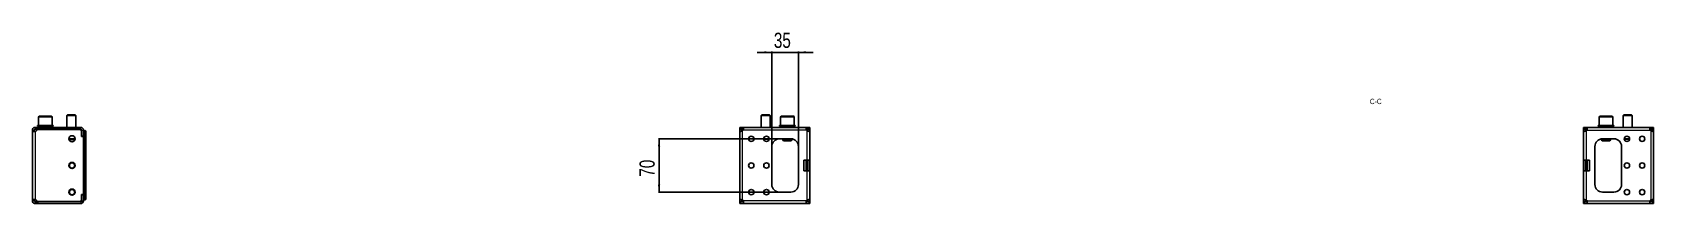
# Model space of a CAD drawing. Header units: millimetres. Extents: x -438 to 4108, y -570 to 656.
# Drawn here: x 1979 to 4108, y 195 to 420 of the extents above; entities that cross this region are included whole.
import ezdxf

# ---------------------------------------------------------------- set-up
doc = ezdxf.new("R2010")
doc.units = ezdxf.units.MM
doc.layers.add('FORMAT', color=7, linetype='Continuous')
doc.styles.add('SLDTEXTSTYLE0', font='TXT', dxfattribs={"width": 0.75})
doc.dimstyles.new('SLDDIMSTYLE0', dxfattribs={"dimtxt": 20, "dimasz": 10, "dimexe": 0, "dimexo": 0.0625, "dimgap": 5, "dimtad": 2, "dimdec": 1, "dimrnd": 1e-09, "dimzin": 12, "dimdsep": 46, "dimtxsty": 'SLDTEXTSTYLE0', "dimsah": 1, "dimcen": 0.09, "dimadec": 0, "dimazin": 3, "dimtfac": 1, "dimtofl": 0, "dimtmove": 0, "dimatfit": 3, "dimfxl": 0, "dimfrac": 2, "dimtolj": 1, "dimtzin": 12, "dimarcsym": 0})
doc.dimstyles.new('SLDDIMSTYLE1', dxfattribs={"dimtxt": 20, "dimasz": 10, "dimexe": 0, "dimexo": 0.0625, "dimgap": 5, "dimtad": 2, "dimdec": 1, "dimrnd": 1e-09, "dimzin": 12, "dimdsep": 46, "dimtxsty": 'SLDTEXTSTYLE0', "dimsah": 1, "dimcen": 0.09, "dimadec": 0, "dimazin": 3, "dimtfac": 1, "dimtmove": 0, "dimatfit": 0, "dimfxl": 0, "dimfrac": 2, "dimtolj": 1, "dimtzin": 12, "dimarcsym": 0})

# ---------------------------------------------------------------- blocks, each defined once
blk = doc.blocks.new('_D_9')
at = {"layer": 'FORMAT'}
for p, q in [((2950, 393.4), (2930.7, 393.4)), ((2950, 270), (2950, 394.4)), ((2985, 393.4), (2950, 393.4)), ((2985, 270), (2985, 394.4)), ((2985, 393.4), (3004.2, 393.4))]:
    blk.add_line(p, q, dxfattribs=at)
for points in [[(2950, 393.4), (2940, 395), (2940, 391.9)], [(2985, 393.4), (2995, 391.9), (2995, 395)]]:
    blk.add_solid(points, dxfattribs=at)
at = {"layer": 'FORMAT', "insert": (2952.7, 419.2), "char_height": 20, "attachment_point": 1, "style": 'SLDTEXTSTYLE0'}
blk.add_mtext('35', dxfattribs=at)
blk = doc.blocks.new('_D_10')
at = {"layer": 'FORMAT'}
for p, q in [((2960, 279.9), (2801, 279.9)), ((2802, 209.9), (2802, 279.9)), ((2960, 209.9), (2801, 209.9))]:
    blk.add_line(p, q, dxfattribs=at)
for points in [[(2802, 279.9), (2800.4, 269.9), (2803.5, 269.9)], [(2802, 209.9), (2803.5, 219.9), (2800.4, 219.9)]]:
    blk.add_solid(points, dxfattribs=at)
at = {"layer": 'FORMAT', "insert": (2776.2, 230.2), "char_height": 20, "attachment_point": 1, "rotation": 90, "style": 'SLDTEXTSTYLE0'}
blk.add_mtext('70', dxfattribs=at)

msp = doc.modelspace()

# ---------------------------------------------------------------- linework, layer by layer
at = {"color": 7, "linetype": 'Continuous', "lineweight": 25}
for p, q in [((1987.03, 308.45), (1987.03, 297.45)), ((1988.03, 309.45), (2004.03, 309.45)), ((2005.03, 297.45), (2005.03, 308.45)), ((2025.1, 311.45), (2024.03, 310.37)), ((2024.03, 310.37), (2024.03, 294.95)), ((2036.03, 310.37), (2024.03, 310.37)), ((2034.95, 311.45), (2025.1, 311.45)), ((2036.03, 310.37), (2034.95, 311.45)), ((2036.03, 294.95), (2036.03, 310.37)), ((2937.05, 311.45), (2935.98, 310.37)), ((2935.98, 310.37), (2935.98, 294.95)), ((2947.98, 310.37), (2935.98, 310.37)), ((2946.9, 311.45), (2937.05, 311.45)), ((2947.98, 310.37), (2946.9, 311.45)), ((2947.98, 294.95), (2947.98, 310.37)), ((2961.48, 308.45), (2961.48, 297.45)), ((2962.48, 309.45), (2970.87, 309.45)), ((2970.87, 309.45), (2978.48, 309.45)), ((2979.48, 297.45), (2979.48, 308.45)), ((4036.48, 308.45), (4036.48, 297.45)), ((4037.48, 309.45), (4045.82, 309.45)), ((4045.82, 309.45), (4053.48, 309.45)), ((4054.48, 297.45), (4054.48, 308.45)), ((4069.05, 311.45), (4067.98, 310.37)), ((4067.98, 310.37), (4067.98, 294.95)), ((4079.98, 310.37), (4067.98, 310.37)), ((4078.9, 311.45), (4069.05, 311.45)), ((4079.98, 310.37), (4078.9, 311.45)), ((4079.98, 294.95), (4079.98, 310.37)), ((1979.03, 291.45), (1979.03, 290.23)), ((1981.53, 291.45), (1979.03, 291.45)), ((1981.53, 290.23), (1979.03, 290.23)), ((1979.03, 290.23), (1979.03, 199.67)), ((1981.53, 291.45), (1981.53, 290.23)), ((1982.53, 292.45), (1982.53, 294.95)), ((1984.94, 294.95), (1982.53, 294.95)), ((1984.94, 292.45), (1982.53, 292.45)), ((1984.93, 294.95), (1984.93, 292.45)), ((1984.93, 294.95), (1985.93, 294.95)), ((1985.93, 292.45), (1984.93, 292.45)), ((1985.78, 297.45), (1985.78, 296.45)), ((1985.78, 297.45), (1985.78, 297.2)), ((1986.58, 297.45), (1985.78, 297.45)), ((1985.78, 297.45), (1985.78, 297.45)), ((1985.78, 296.45), (1985.78, 296.7)), ((1986.58, 296.45), (1985.78, 296.45)), ((1985.78, 296.45), (1985.78, 296.45)), ((2042.53, 294.95), (1985.93, 294.95)), ((1985.93, 292.45), (2042.53, 292.45)), ((1985.95, 292.35), (2040.93, 292.35)), ((1986.58, 297.45), (1986.68, 297.45)), ((1986.58, 296.45), (1986.68, 296.45)), ((1986.68, 297.45), (1986.68, 297.2)), ((1988.82, 297.45), (1986.68, 297.45)), ((1986.68, 296.45), (1986.68, 296.7)), ((1988.82, 296.45), (1986.68, 296.45)), ((1988.82, 297.45), (1989, 297.45)), ((1988.82, 296.45), (1989, 296.45)), ((1989, 297.45), (1989, 297.2)), ((1992.16, 297.45), (1989, 297.45)), ((1989, 296.45), (1989, 296.7)), ((1992.16, 296.45), (1989, 296.45)), ((1990.03, 296.45), (1990.03, 294.95)), ((1992.16, 297.45), (1992.39, 297.45)), ((1992.16, 296.45), (1992.39, 296.45)), ((1992.39, 297.45), (1992.39, 297.2)), ((1996.08, 297.45), (1992.39, 297.45)), ((1992.39, 296.45), (1992.39, 296.7)), ((1996.08, 296.45), (1992.39, 296.45)), ((1996.08, 297.45), (1996.17, 297.45)), ((1996.08, 296.45), (1996.26, 296.45)), ((1996.26, 296.45), (1996.33, 296.45)), ((1996.29, 297.45), (1996.33, 297.45)), ((1996.33, 297.45), (1996.33, 297.2)), ((2000, 297.45), (1996.33, 297.45)), ((1996.33, 296.45), (1996.33, 296.7)), ((2000, 296.45), (1996.33, 296.45)), ((2000, 297.45), (2000.23, 297.45)), ((2000, 296.45), (2000.23, 296.45)), ((2000.23, 297.45), (2000.23, 297.2)), ((2003.31, 297.45), (2000.23, 297.45)), ((2000.23, 296.45), (2000.23, 296.7)), ((2003.31, 296.45), (2000.23, 296.45)), ((2002.03, 294.95), (2002.03, 296.45)), ((2003.31, 297.45), (2003.49, 297.45)), ((2003.31, 296.45), (2003.49, 296.45)), ((2003.49, 297.45), (2003.49, 297.2)), ((2005.52, 297.45), (2003.49, 297.45)), ((2003.49, 296.45), (2003.49, 296.7)), ((2005.52, 296.45), (2003.49, 296.45)), ((2005.52, 297.45), (2005.61, 297.45)), ((2005.52, 296.45), (2005.61, 296.45)), ((2005.61, 297.45), (2005.61, 297.2)), ((2006.28, 297.45), (2005.61, 297.45)), ((2005.61, 296.45), (2005.61, 296.7)), ((2006.28, 296.45), (2005.61, 296.45)), ((2006.28, 296.45), (2006.28, 297.45)), ((2019.78, 292.45), (2019.78, 292.35)), ((2020.07, 292.45), (2020.07, 292.35)), ((2021.76, 292.45), (2021.76, 292.35)), ((2024.71, 292.45), (2024.71, 292.35)), ((2035, 279.45), (2027.06, 279.45)), ((2028.46, 292.45), (2028.46, 292.35)), ((2032.46, 292.45), (2032.46, 292.35)), ((2036.08, 292.45), (2036.08, 292.35)), ((2038.79, 292.45), (2038.79, 292.35)), ((2040.16, 292.45), (2040.16, 292.35)), ((2040.28, 292.35), (2040.28, 292.45)), ((2043.43, 282.85), (2043.43, 289.85)), ((2043.43, 284.43), (2043.53, 284.21)), ((2046.03, 282.85), (2043.43, 282.85)), ((2043.53, 291.45), (2043.53, 283.5)), ((2046.03, 283.5), (2043.53, 283.5)), ((2046.03, 291.45), (2046.03, 283.5)), ((2046.03, 291.2), (2046.23, 291.2)), ((2046.03, 201.47), (2046.03, 288.92)), ((2046.03, 282.85), (2046.03, 207.05)), ((2046.23, 291.2), (2047.92, 290.74)), ((2046.23, 202.1), (2046.23, 288.3)), ((2049.03, 287.85), (2049.03, 289.3)), ((2049.03, 287.85), (2049.03, 213.4)), ((2907.98, 292.45), (2907.98, 294.95)), ((2907.98, 294.95), (2909.09, 294.95)), ((2909.09, 292.45), (2907.98, 292.45)), ((2907.98, 292.45), (2907.98, 292.35)), ((2907.98, 292.35), (2910.48, 292.35)), ((2907.98, 291.74), (2907.98, 292.35)), ((2907.98, 291.74), (2907.98, 289.67)), ((2907.98, 200.22), (2907.98, 289.67)), ((2907.98, 289.67), (2909.07, 289.67)), ((2912.81, 294.95), (2909.09, 294.95)), ((2912.81, 292.45), (2909.09, 292.45)), ((2910.48, 292.35), (2910.48, 291.74)), ((2910.48, 291.74), (2910.48, 289.92)), ((2995.15, 294.95), (2912.81, 294.95)), ((2912.81, 294.95), (2912.81, 292.73)), ((2946.44, 279.45), (2939.52, 279.45)), ((2974.98, 279.95), (2959.98, 279.95)), ((2960.23, 297.45), (2960.23, 296.45)), ((2960.23, 297.45), (2960.24, 297.45)), ((2960.23, 296.45), (2960.24, 296.45)), ((2960.24, 297.45), (2960.24, 297.2)), ((2961.06, 297.45), (2960.24, 297.45)), ((2960.24, 296.45), (2960.24, 296.7)), ((2961.06, 296.45), (2960.24, 296.45)), ((2961.06, 297.45), (2961.17, 297.45)), ((2961.06, 296.45), (2961.17, 296.45)), ((2961.17, 297.45), (2961.17, 297.2)), ((2963.33, 297.45), (2961.17, 297.45)), ((2961.17, 296.45), (2961.17, 296.7)), ((2963.33, 296.45), (2961.17, 296.45)), ((2961.65, 279.85), (2961.63, 279.85)), ((2961.65, 279.85), (2961.65, 279.85)), ((2961.75, 279.85), (2961.65, 279.85)), ((2961.75, 279.95), (2961.75, 279.85)), ((2965.01, 279.85), (2961.75, 279.85)), ((2963.33, 297.45), (2963.51, 297.45)), ((2963.33, 296.45), (2963.51, 296.45)), ((2963.51, 297.45), (2963.51, 297.2)), ((2966.69, 297.45), (2963.51, 297.45)), ((2963.51, 296.45), (2963.51, 296.7)), ((2966.69, 296.45), (2963.51, 296.45)), ((2964.48, 296.45), (2964.48, 294.95)), ((2964.48, 279.85), (2964.48, 278.52)), ((2964.48, 278.52), (2965.55, 277.45)), ((2964.48, 278.52), (2970.77, 278.52)), ((2965.01, 279.85), (2966.9, 279.85)), ((2965.55, 277.45), (2970.72, 277.45)), ((2966.69, 297.45), (2966.92, 297.45)), ((2966.69, 296.45), (2966.92, 296.45)), ((2967.46, 279.85), (2966.9, 279.85)), ((2966.92, 297.45), (2966.92, 297.2)), ((2970.62, 297.45), (2966.92, 297.45)), ((2966.92, 296.45), (2966.92, 296.7)), ((2970.62, 296.45), (2966.92, 296.45)), ((2973.5, 279.85), (2967.46, 279.85)), ((2970.62, 297.45), (2970.92, 297.45)), ((2970.62, 297.45), (2970.7, 297.45)), ((2970.62, 296.45), (2970.77, 296.45)), ((2970.72, 277.45), (2975.4, 277.45)), ((2970.77, 296.45), (2970.87, 296.45)), ((2970.77, 278.52), (2976.48, 278.52)), ((2970.82, 297.45), (2970.87, 297.45)), ((2970.87, 297.45), (2970.87, 297.2)), ((2974.53, 297.45), (2970.87, 297.45)), ((2970.87, 296.45), (2970.87, 296.7)), ((2974.53, 296.45), (2970.87, 296.45)), ((2974.05, 279.85), (2973.5, 279.85)), ((2974.05, 279.85), (2975.95, 279.85)), ((2974.53, 297.45), (2974.76, 297.45)), ((2974.53, 296.45), (2974.76, 296.45)), ((2974.76, 297.45), (2974.76, 297.2)), ((2977.83, 297.45), (2974.76, 297.45)), ((2974.76, 296.45), (2974.76, 296.7)), ((2977.83, 296.45), (2974.76, 296.45)), ((2975.4, 277.45), (2976.48, 278.52)), ((2976.39, 279.85), (2975.95, 279.85)), ((2976.48, 294.95), (2976.48, 296.45)), ((2976.48, 278.52), (2976.48, 279.83)), ((2977.83, 297.45), (2978, 297.45)), ((2977.83, 296.45), (2978, 296.45)), ((2978, 297.45), (2978, 297.2)), ((2980, 297.45), (2978, 297.45)), ((2978, 296.45), (2978, 296.7)), ((2980, 296.45), (2978, 296.45)), ((2980, 297.45), (2980.09, 297.45)), ((2980, 296.45), (2980.09, 296.45)), ((2980.09, 297.45), (2980.09, 297.2)), ((2980.73, 297.45), (2980.09, 297.45)), ((2980.09, 296.45), (2980.09, 296.7)), ((2980.73, 296.45), (2980.09, 296.45)), ((2980.73, 296.45), (2980.73, 297.45)), ((2995.15, 294.95), (2995.15, 292.45)), ((2998.87, 294.95), (2995.15, 294.95)), ((2998.87, 292.45), (2995.15, 292.45)), ((2997.48, 292.35), (2999.98, 292.35)), ((2997.48, 291.74), (2997.48, 292.35)), ((2997.48, 289.9), (2997.48, 291.74)), ((2998.87, 294.95), (2999.98, 294.95)), ((2999.98, 292.45), (2998.87, 292.45)), ((2999.98, 294.95), (2999.98, 292.45)), ((2999.98, 292.35), (2999.98, 292.45)), ((2999.98, 292.35), (2999.98, 291.74)), ((2999.98, 289.67), (2999.98, 291.74)), ((2999.98, 251.95), (2999.98, 289.67)), ((4015.98, 292.45), (4015.98, 294.95)), ((4015.98, 294.95), (4017.09, 294.95)), ((4017.09, 292.45), (4015.98, 292.45)), ((4015.98, 292.45), (4015.98, 292.35)), ((4015.98, 292.35), (4018.48, 292.35)), ((4015.98, 291.74), (4015.98, 292.35)), ((4015.98, 291.74), (4015.98, 289.67)), ((4015.98, 289.67), (4017.07, 289.67)), ((4015.98, 289.67), (4015.98, 251.95)), ((4020.81, 294.95), (4017.09, 294.95)), ((4020.81, 292.45), (4017.09, 292.45)), ((4018.48, 292.35), (4018.48, 291.74)), ((4018.48, 291.74), (4018.48, 289.92)), ((4020.81, 294.95), (4020.81, 292.73)), ((4103.15, 294.95), (4020.81, 294.95)), ((4035.23, 297.45), (4035.23, 296.45)), ((4035.23, 297.45), (4035.24, 297.45)), ((4035.23, 296.45), (4035.24, 296.45)), ((4035.24, 297.45), (4035.24, 297.2)), ((4036.07, 297.45), (4035.24, 297.45)), ((4035.24, 296.45), (4035.24, 296.7)), ((4036.07, 296.45), (4035.24, 296.45)), ((4036.07, 297.45), (4036.17, 297.45)), ((4036.07, 296.45), (4036.17, 296.45)), ((4036.17, 297.45), (4036.17, 297.2)), ((4038.34, 297.45), (4036.17, 297.45)), ((4036.17, 296.45), (4036.17, 296.7)), ((4038.34, 296.45), (4036.17, 296.45)), ((4038.34, 297.45), (4038.52, 297.45)), ((4038.34, 296.45), (4038.52, 296.45)), ((4038.52, 297.45), (4038.52, 297.2)), ((4041.69, 297.45), (4038.52, 297.45)), ((4038.52, 296.45), (4038.52, 296.7)), ((4041.69, 296.45), (4038.52, 296.45)), ((4039.48, 296.45), (4039.48, 294.95)), ((4039.48, 279.83), (4039.48, 278.52)), ((4039.48, 278.52), (4040.55, 277.45)), ((4039.48, 278.52), (4045.73, 278.52)), ((4040.01, 279.85), (4039.57, 279.85)), ((4040.01, 279.85), (4041.9, 279.85)), ((4040.55, 277.45), (4045.69, 277.45)), ((4055.98, 279.95), (4040.98, 279.95)), ((4041.69, 297.45), (4041.92, 297.45)), ((4041.69, 296.45), (4041.92, 296.45)), ((4042.46, 279.85), (4041.9, 279.85)), ((4041.92, 297.45), (4041.92, 297.2)), ((4045.63, 297.45), (4041.92, 297.45)), ((4041.92, 296.45), (4041.92, 296.7)), ((4045.63, 296.45), (4041.92, 296.45)), ((4048.5, 279.85), (4042.46, 279.85)), ((4045.63, 297.45), (4045.86, 297.45)), ((4045.63, 297.45), (4045.7, 297.45)), ((4045.63, 296.45), (4045.78, 296.45)), ((4045.69, 277.45), (4050.4, 277.45)), ((4045.73, 278.52), (4051.48, 278.52)), ((4045.78, 296.45), (4045.87, 296.45)), ((4045.83, 297.45), (4045.87, 297.45)), ((4045.87, 297.45), (4045.87, 297.2)), ((4049.54, 297.45), (4045.87, 297.45)), ((4045.87, 296.45), (4045.87, 296.7)), ((4049.54, 296.45), (4045.87, 296.45)), ((4049.05, 279.85), (4048.5, 279.85)), ((4049.05, 279.85), (4050.95, 279.85)), ((4049.54, 297.45), (4049.76, 297.45)), ((4049.54, 296.45), (4049.76, 296.45)), ((4049.76, 297.45), (4049.76, 297.2)), ((4052.83, 297.45), (4049.76, 297.45)), ((4049.76, 296.45), (4049.76, 296.7)), ((4052.83, 296.45), (4049.76, 296.45)), ((4050.4, 277.45), (4051.48, 278.52)), ((4054.21, 279.85), (4050.95, 279.85)), ((4051.48, 294.95), (4051.48, 296.45)), ((4051.48, 278.52), (4051.48, 279.85)), ((4052.83, 297.45), (4053, 297.45)), ((4052.83, 296.45), (4053, 296.45)), ((4053, 297.45), (4053, 297.2)), ((4055, 297.45), (4053, 297.45)), ((4053, 296.45), (4053, 296.7)), ((4055, 296.45), (4053, 296.45)), ((4054.21, 279.85), (4054.21, 279.95)), ((4054.31, 279.85), (4054.21, 279.85)), ((4054.33, 279.85), (4054.31, 279.85)), ((4054.31, 279.85), (4054.31, 279.85)), ((4055, 297.45), (4055.09, 297.45)), ((4055, 296.45), (4055.09, 296.45)), ((4055.09, 297.45), (4055.09, 297.2)), ((4055.73, 297.45), (4055.09, 297.45)), ((4055.09, 296.45), (4055.09, 296.7)), ((4055.73, 296.45), (4055.09, 296.45)), ((4055.73, 296.45), (4055.73, 297.45)), ((4076.44, 279.45), (4069.52, 279.45)), ((4103.15, 292.45), (4103.15, 294.95)), ((4106.87, 294.95), (4103.15, 294.95)), ((4106.87, 292.45), (4103.15, 292.45)), ((4105.48, 292.35), (4107.98, 292.35)), ((4105.48, 291.74), (4105.48, 292.35)), ((4105.48, 289.9), (4105.48, 291.74)), ((4106.87, 294.95), (4107.98, 294.95)), ((4107.98, 292.45), (4106.87, 292.45)), ((4107.98, 294.95), (4107.98, 292.45)), ((4107.98, 292.35), (4107.98, 292.45)), ((4107.98, 292.35), (4107.98, 291.74)), ((4107.98, 289.67), (4107.98, 291.74)), ((4107.98, 289.67), (4107.98, 200.22)), ((2949.98, 269.95), (2949.98, 219.95)), ((2984.98, 219.95), (2984.98, 269.95)), ((4030.98, 269.95), (4030.98, 219.95)), ((4065.98, 219.95), (4065.98, 269.95)), ((2991.98, 251.95), (2996.48, 251.95)), ((2991.98, 251.95), (2991.98, 237.95)), ((2991.98, 237.95), (2996.48, 237.95)), ((2999.98, 251.95), (2996.48, 251.95)), ((2996.48, 237.95), (2999.98, 237.95)), ((2997.48, 237.95), (2997.48, 251.95)), ((2999.98, 237.95), (2999.98, 251.95)), ((2999.98, 200.22), (2999.98, 237.95)), ((4019.48, 251.95), (4015.98, 251.95)), ((4015.98, 251.95), (4015.98, 237.95)), ((4015.98, 237.95), (4019.48, 237.95)), ((4015.98, 237.95), (4015.98, 200.22)), ((4018.48, 251.95), (4018.48, 237.95)), ((4023.98, 251.95), (4019.48, 251.95)), ((4023.98, 237.95), (4019.48, 237.95)), ((4023.98, 237.95), (4023.98, 251.95)), ((2049.03, 213.4), (2049.03, 205.2)), ((1979.03, 199.67), (1981.53, 199.67)), ((1979.03, 199.67), (1979.03, 198.45)), ((1979.03, 198.45), (1981.53, 198.45)), ((1981.53, 199.67), (1981.53, 198.45)), ((1982.53, 194.95), (1982.53, 197.45)), ((1982.53, 197.45), (1984.94, 197.45)), ((1982.53, 194.95), (1984.94, 194.95)), ((1984.93, 197.45), (1984.93, 194.95)), ((1984.93, 197.45), (1985.93, 197.45)), ((1985.93, 194.95), (1984.93, 194.95)), ((2042.53, 197.45), (1985.93, 197.45)), ((1985.93, 194.95), (2042.53, 194.95)), ((2040.93, 197.55), (1985.95, 197.55)), ((2043.43, 207.05), (2046.03, 207.05)), ((2043.43, 200.05), (2043.43, 207.05)), ((2043.43, 205.97), (2043.53, 206.18)), ((2046.03, 206.4), (2043.53, 206.4)), ((2043.53, 206.4), (2043.53, 198.45)), ((2046.03, 206.4), (2046.03, 198.45)), ((2046.23, 199.2), (2046.03, 199.2)), ((2047.92, 199.65), (2046.23, 199.2)), ((2049.23, 211.45), (2049.03, 211.45)), ((2049.23, 211.42), (2049.03, 211.42)), ((2049.23, 211.4), (2049.03, 211.4)), ((2049.23, 207.2), (2049.03, 207.2)), ((2049.23, 207.14), (2049.03, 207.14)), ((2049.03, 205.2), (2049.03, 202.55)), ((2049.03, 201.1), (2049.03, 202.55)), ((2049.23, 210.96), (2049.23, 207.64)), ((2907.98, 200.22), (2907.98, 198.16)), ((2907.98, 197.55), (2907.98, 198.16)), ((2910.48, 197.55), (2907.98, 197.55)), ((2907.98, 197.55), (2907.98, 197.45)), ((2907.98, 194.95), (2907.98, 197.45)), ((2907.98, 197.45), (2909.09, 197.45)), ((2909.09, 194.95), (2907.98, 194.95)), ((2909.09, 197.45), (2912.81, 197.45)), ((2909.09, 194.95), (2912.81, 194.95)), ((2910.48, 200), (2910.48, 198.16)), ((2910.48, 198.16), (2910.48, 197.55)), ((2912.81, 197.45), (2912.81, 194.95)), ((2912.81, 194.95), (2995.15, 194.95)), ((2959.98, 209.95), (2974.98, 209.95)), ((2995.15, 197.45), (2998.87, 197.45)), ((2995.15, 194.95), (2995.15, 197.16)), ((2995.15, 194.95), (2998.87, 194.95)), ((2997.48, 198.16), (2997.48, 199.98)), ((2997.48, 197.55), (2997.48, 198.16)), ((2999.98, 197.55), (2997.48, 197.55)), ((2998.87, 197.45), (2999.98, 197.45)), ((2999.98, 194.95), (2998.87, 194.95)), ((2999.98, 200.22), (2998.89, 200.22)), ((2999.98, 198.16), (2999.98, 200.22)), ((2999.98, 198.16), (2999.98, 197.55)), ((2999.98, 197.45), (2999.98, 197.55)), ((2999.98, 197.45), (2999.98, 194.95)), ((4015.98, 200.22), (4015.98, 198.16)), ((4015.98, 197.55), (4015.98, 198.16)), ((4018.48, 197.55), (4015.98, 197.55)), ((4015.98, 197.55), (4015.98, 197.45)), ((4015.98, 194.95), (4015.98, 197.45)), ((4015.98, 197.45), (4017.09, 197.45)), ((4017.09, 194.95), (4015.98, 194.95)), ((4017.09, 197.45), (4020.81, 197.45)), ((4017.09, 194.95), (4020.81, 194.95)), ((4018.48, 200), (4018.48, 198.16)), ((4018.48, 198.16), (4018.48, 197.55)), ((4020.81, 194.95), (4020.81, 197.45)), ((4020.81, 194.95), (4103.15, 194.95)), ((4040.98, 209.95), (4055.98, 209.95)), ((4103.15, 197.45), (4106.87, 197.45)), ((4103.15, 194.95), (4103.15, 197.16)), ((4103.15, 194.95), (4106.87, 194.95)), ((4105.48, 198.16), (4105.48, 199.98)), ((4105.48, 197.55), (4105.48, 198.16)), ((4107.98, 197.55), (4105.48, 197.55)), ((4106.87, 197.45), (4107.98, 197.45)), ((4107.98, 194.95), (4106.87, 194.95)), ((4107.98, 200.22), (4106.89, 200.22)), ((4107.98, 198.16), (4107.98, 200.22)), ((4107.98, 198.16), (4107.98, 197.55)), ((4107.98, 197.45), (4107.98, 197.55)), ((4107.98, 197.45), (4107.98, 194.95))]:
    msp.add_line(p, q, dxfattribs=at)
at = {"color": 8, "linetype": 'Continuous', "lineweight": 18}
for p, q in [((2005.03, 308.45), (1987.03, 308.45)), ((2970.92, 308.45), (2961.48, 308.45)), ((2979.48, 308.45), (2970.92, 308.45)), ((4045.86, 308.45), (4036.48, 308.45)), ((4054.48, 308.45), (4045.86, 308.45)), ((1982.53, 289.67), (1982.53, 200.22)), ((1985.93, 294.95), (1985.93, 292.45)), ((2027.06, 280.45), (2035, 280.45)), ((2042.53, 292.45), (2042.53, 294.95)), ((2043.53, 291.45), (2046.03, 291.45)), ((2045.83, 282.85), (2045.83, 283.5)), ((2047.92, 287.85), (2046.23, 288.3)), ((2047.92, 202.55), (2047.92, 287.85)), ((2049.03, 287.85), (2047.92, 287.85)), ((2910.48, 291.74), (2907.98, 291.74)), ((2909.09, 294.95), (2909.09, 292.45)), ((2910.48, 291.45), (2912.57, 291.45)), ((2911.48, 199.67), (2911.48, 290.23)), ((2995.39, 291.45), (2912.57, 291.45)), ((2939.52, 280.45), (2946.44, 280.45)), ((2966.9, 279.95), (2966.9, 279.85)), ((2967.46, 279.95), (2967.46, 279.85)), ((2973.5, 279.95), (2973.5, 279.85)), ((2974.05, 279.95), (2974.05, 279.85)), ((2995.39, 291.45), (2997.48, 291.45)), ((2996.48, 251.95), (2996.48, 290.23)), ((2999.98, 291.74), (2997.48, 291.74)), ((2998.87, 292.45), (2998.87, 294.95)), ((4018.48, 291.74), (4015.98, 291.74)), ((4017.09, 294.95), (4017.09, 292.45)), ((4018.48, 291.45), (4020.57, 291.45)), ((4019.48, 290.23), (4019.48, 251.95)), ((4020.57, 291.45), (4103.39, 291.45)), ((4041.9, 279.95), (4041.9, 279.85)), ((4042.46, 279.95), (4042.46, 279.85)), ((4048.5, 279.95), (4048.5, 279.85)), ((4049.05, 279.95), (4049.05, 279.85)), ((4069.52, 280.45), (4076.44, 280.45)), ((4103.39, 291.45), (4105.48, 291.45)), ((4104.48, 290.23), (4104.48, 199.67)), ((4107.98, 291.74), (4105.48, 291.74)), ((4106.87, 292.45), (4106.87, 294.95)), ((2995.28, 237.95), (2995.28, 251.95)), ((2995.48, 251.95), (2995.48, 237.95)), ((2995.59, 237.95), (2995.59, 251.95)), ((2995.79, 251.95), (2995.79, 237.95)), ((2996.48, 199.67), (2996.48, 237.95)), ((2996.67, 237.95), (2996.67, 251.95)), ((2996.87, 251.95), (2996.87, 237.95)), ((2996.98, 237.95), (2996.98, 251.95)), ((2997.18, 251.95), (2997.18, 237.95)), ((4018.78, 237.95), (4018.78, 251.95)), ((4018.98, 251.95), (4018.98, 237.95)), ((4019.09, 237.95), (4019.09, 251.95)), ((4019.29, 251.95), (4019.29, 237.95)), ((4019.48, 237.95), (4019.48, 199.67)), ((4020.17, 237.95), (4020.17, 251.95)), ((4020.37, 251.95), (4020.37, 237.95)), ((4020.48, 237.95), (4020.48, 251.95)), ((4020.68, 251.95), (4020.68, 237.95)), ((1985.93, 197.45), (1985.93, 194.95)), ((2042.53, 197.45), (2042.53, 194.95)), ((2043.53, 198.45), (2046.03, 198.45)), ((2045.83, 206.4), (2045.83, 207.05)), ((2046.23, 202.1), (2047.92, 202.55)), ((2047.92, 202.55), (2049.03, 202.55)), ((2049.23, 210.96), (2049.03, 210.96)), ((2049.23, 207.64), (2049.03, 207.64)), ((2907.98, 198.16), (2910.48, 198.16)), ((2909.09, 197.45), (2909.09, 194.95)), ((2912.57, 198.45), (2910.48, 198.45)), ((2995.39, 198.45), (2912.57, 198.45)), ((2997.48, 198.45), (2995.39, 198.45)), ((2997.48, 198.16), (2999.98, 198.16)), ((2998.87, 194.95), (2998.87, 197.45)), ((4015.98, 198.16), (4018.48, 198.16)), ((4017.09, 197.45), (4017.09, 194.95)), ((4020.57, 198.45), (4018.48, 198.45)), ((4020.57, 198.45), (4103.39, 198.45)), ((4105.48, 198.45), (4103.39, 198.45)), ((4105.48, 198.16), (4107.98, 198.16)), ((4106.87, 194.95), (4106.87, 197.45))]:
    msp.add_line(p, q, dxfattribs=at)
at = {"color": 7, "linetype": 'Continuous', "lineweight": 25}
for centre, radius in [((2031.03, 279.95), 4), ((2922.98, 279.95), 3.5), ((2942.98, 279.95), 3.5), ((4072.98, 279.95), 3.5), ((4092.98, 279.95), 3.5), ((2031.03, 244.95), 4), ((2031.03, 244.95), 3.5), ((2922.98, 244.95), 3.5), ((2942.98, 244.95), 3.5), ((4072.98, 244.95), 3.5), ((4092.98, 244.95), 3.5), ((2031.03, 209.95), 4), ((2031.03, 209.95), 3.5), ((2922.98, 209.95), 3.5), ((2942.98, 209.95), 3.5), ((4072.98, 209.95), 3.5), ((4092.98, 209.95), 3.5)]:
    msp.add_circle(centre, radius, dxfattribs=at)
for centre, radius, start, end in [((1988.03, 308.45), 1, 90, 180), ((2004.03, 308.45), 1, 0, 90), ((2962.48, 308.45), 1, 90, 180), ((2978.48, 308.45), 1, 0, 90), ((4037.48, 308.45), 1, 90, 180), ((4053.48, 308.45), 1, 0, 90), ((1981.81, 293.1), 3.5, 281.89481, 337.11462), ((1985.95, 291.35), 1, 90, 157.11462), ((1988.68, 292.1), 0.35, 45.58469, 90), ((2003.38, 292.1), 0.35, 90, 134.41531), ((2031.03, 279.95), 3.5, 188.21321, 351.78679), ((2040.93, 289.85), 2.5, 360, 90), ((2042.53, 291.45), 3.5, 0, 90), ((2042.53, 291.45), 1, 0, 90), ((2047.53, 289.3), 1.5, 0, 75), ((2909.48, 293.1), 3.5, 304.8499, 331.87293), ((2959.98, 269.95), 10, 90, 180), ((2974.98, 269.95), 10, 0, 90), ((2998.48, 293.1), 3.5, 208.12707, 235.1501), ((4017.48, 293.1), 3.5, 304.8499, 331.87293), ((4040.98, 269.95), 10, 90, 180), ((4055.98, 269.95), 10, 0, 90), ((4106.48, 293.1), 3.5, 208.12707, 235.1501), ((2959.98, 219.95), 10, 180, 270), ((2974.98, 219.95), 10, 270, 0), ((4040.98, 219.95), 10, 180, 270), ((4055.98, 219.95), 10, 270, 0), ((1981.81, 196.8), 3.5, 22.88538, 78.10519), ((1985.95, 198.55), 1, 202.88538, 270), ((1988.68, 197.8), 0.35, 270, 314.41531), ((2003.38, 197.8), 0.35, 225.58469, 270), ((2040.93, 200.05), 2.5, 270, 0), ((2042.53, 198.45), 1, 270, 360), ((2042.53, 198.45), 3.5, 270, 360), ((2047.53, 201.1), 1.5, 285, 0), ((2909.48, 196.8), 3.5, 28.12707, 55.1501), ((2998.48, 196.8), 3.5, 124.8499, 151.87293), ((4017.48, 196.8), 3.5, 28.12707, 55.1501), ((4106.48, 196.8), 3.5, 124.8499, 151.87293)]:
    msp.add_arc(centre, radius, start, end, dxfattribs=at)
for centre, major_axis, start_param, end_param in [((2034.64, 291.2), (11.57, -3.1), 0.0670375, 0.2530722), ((2034.64, 199.2), (11.57, 3.1), 6.0301131, 6.2161478)]:
    msp.add_ellipse(centre, major_axis=major_axis, ratio=0.2505628, start_param=start_param, end_param=end_param, dxfattribs=at)
at = {"color": 8, "linetype": 'Continuous', "lineweight": 18}
for centre, major_axis, start_param, end_param in [((2047.53, 287.74), (0.38, 3), 4.762686, 6.2664448), ((2047.53, 202.65), (-0.38, 3), 3.1583332, 4.662092)]:
    msp.add_ellipse(centre, major_axis=major_axis, ratio=0.1230384, start_param=start_param, end_param=end_param, dxfattribs=at)
at = {"color": 7, "linetype": 'Continuous', "lineweight": 25}
for points, knots in [([(1982.53, 294.95), (1982.24, 294.93), (1981.68, 294.89), (1980.78, 294.53), (1979.9, 293.86), (1979.17, 292.76), (1979.08, 291.89), (1979.03, 291.45)], [0, 0, 0, 0, 0.16069, 0.3013121, 0.5219513, 0.7535732, 1, 1, 1, 1]), ([(1979.03, 290.23), (1979.08, 290.1), (1979.17, 289.88), (1979.74, 289.69), (1980.34, 289.62), (1980.97, 289.6), (1981.72, 289.61), (1982.25, 289.65), (1982.53, 289.67)], [0, 0, 0, 0, 0.2541487, 0.4482127, 0.5749082, 0.7088724, 0.8504677, 1, 1, 1, 1]), ([(1982.53, 292.45), (1982.45, 292.44), (1982.29, 292.43), (1982.08, 292.35), (1981.92, 292.25), (1981.79, 292.12), (1981.68, 291.98), (1981.56, 291.75), (1981.54, 291.57), (1981.53, 291.45)], [0, 0, 0, 0, 0.1567865, 0.2908092, 0.4035006, 0.4972984, 0.6071328, 0.7261813, 1, 1, 1, 1]), ([(1981.53, 290.23), (1981.54, 290.1), (1981.57, 289.9), (1981.72, 289.69), (1981.85, 289.65), (1981.9, 289.63)], [0, 0, 0, 0, 0.4882324, 0.8197059, 1, 1, 1, 1]), ([(1985.78, 297.2), (1985.78, 297.24), (1985.78, 297.3), (1985.78, 297.38), (1985.78, 297.43), (1985.78, 297.45)], [0, 0, 0, 0, 0.4999808, 0.7499881, 1, 1, 1, 1]), ([(1985.78, 296.45), (1985.78, 296.47), (1985.78, 296.51), (1985.78, 296.59), (1985.78, 296.66), (1985.78, 296.7)], [0, 0, 0, 0, 0.25014008, 0.50028016, 1, 1, 1, 1]), ([(1986.68, 297.2), (1986.66, 297.24), (1986.64, 297.3), (1986.6, 297.38), (1986.59, 297.43), (1986.58, 297.45)], [0, 0, 0, 0, 0.4999808, 0.7499881, 1, 1, 1, 1]), ([(1986.58, 296.45), (1986.59, 296.47), (1986.6, 296.51), (1986.64, 296.59), (1986.66, 296.66), (1986.68, 296.7)], [0, 0, 0, 0, 0.2501401, 0.5002802, 1, 1, 1, 1]), ([(1989, 297.2), (1988.97, 297.24), (1988.92, 297.3), (1988.86, 297.38), (1988.83, 297.43), (1988.82, 297.45)], [0, 0, 0, 0, 0.4999808, 0.7499881, 1, 1, 1, 1]), ([(1988.82, 296.45), (1988.83, 296.47), (1988.86, 296.51), (1988.92, 296.59), (1988.97, 296.66), (1989, 296.7)], [0, 0, 0, 0, 0.2501401, 0.5002802, 1, 1, 1, 1]), ([(1992.39, 297.2), (1992.35, 297.24), (1992.29, 297.3), (1992.21, 297.38), (1992.17, 297.43), (1992.16, 297.45)], [0, 0, 0, 0, 0.49998083, 0.7499881, 1, 1, 1, 1]), ([(1992.16, 296.45), (1992.17, 296.47), (1992.21, 296.51), (1992.29, 296.59), (1992.35, 296.66), (1992.39, 296.7)], [0, 0, 0, 0, 0.25014008, 0.50028016, 1, 1, 1, 1]), ([(1996.33, 297.2), (1996.29, 297.24), (1996.23, 297.3), (1996.14, 297.38), (1996.1, 297.43), (1996.08, 297.45)], [0, 0, 0, 0, 0.4999808, 0.7499881, 1, 1, 1, 1]), ([(1996.08, 296.45), (1996.1, 296.47), (1996.14, 296.51), (1996.23, 296.59), (1996.29, 296.66), (1996.33, 296.7)], [0, 0, 0, 0, 0.2501401, 0.5002802, 1, 1, 1, 1]), ([(1996.33, 297.2), (1996.32, 297.27), (1996.29, 297.4), (1996.27, 297.43), (1996.26, 297.45)], [0, 0, 0, 0, 0.5617942, 1, 1, 1, 1]), ([(1996.33, 296.7), (1996.32, 296.62), (1996.29, 296.49), (1996.27, 296.46), (1996.26, 296.45)], [0, 0, 0, 0, 0.5617942, 1, 1, 1, 1]), ([(2000.23, 297.2), (2000.19, 297.24), (2000.13, 297.3), (2000.06, 297.38), (2000.02, 297.43), (2000, 297.45)], [0, 0, 0, 0, 0.4999808, 0.7499881, 1, 1, 1, 1]), ([(2000, 296.45), (2000.02, 296.47), (2000.06, 296.51), (2000.13, 296.59), (2000.19, 296.66), (2000.23, 296.7)], [0, 0, 0, 0, 0.2501401, 0.5002802, 1, 1, 1, 1]), ([(2003.49, 297.2), (2003.46, 297.24), (2003.42, 297.3), (2003.36, 297.38), (2003.33, 297.43), (2003.31, 297.45)], [0, 0, 0, 0, 0.4999808, 0.7499881, 1, 1, 1, 1]), ([(2003.31, 296.45), (2003.33, 296.47), (2003.36, 296.51), (2003.42, 296.59), (2003.46, 296.66), (2003.49, 296.7)], [0, 0, 0, 0, 0.2501401, 0.5002802, 1, 1, 1, 1]), ([(2005.61, 297.2), (2005.6, 297.24), (2005.57, 297.3), (2005.54, 297.38), (2005.53, 297.43), (2005.52, 297.45)], [0, 0, 0, 0, 0.4999808, 0.7499881, 1, 1, 1, 1]), ([(2005.52, 296.45), (2005.53, 296.47), (2005.54, 296.51), (2005.57, 296.59), (2005.6, 296.66), (2005.61, 296.7)], [0, 0, 0, 0, 0.2501401, 0.5002802, 1, 1, 1, 1]), ([(2020.04, 292.35), (2020.03, 292.36), (2020.03, 292.39), (2020.02, 292.43), (2020.02, 292.45)], [0, 0, 0, 0, 0.374848, 1, 1, 1, 1]), ([(2021.67, 292.35), (2021.66, 292.36), (2021.65, 292.39), (2021.63, 292.43), (2021.61, 292.45)], [0, 0, 0, 0, 0.374848, 1, 1, 1, 1]), ([(2024.58, 292.35), (2024.57, 292.36), (2024.54, 292.39), (2024.51, 292.43), (2024.49, 292.45)], [0, 0, 0, 0, 0.374848, 1, 1, 1, 1]), ([(2028.32, 292.35), (2028.3, 292.36), (2028.27, 292.39), (2028.24, 292.43), (2028.22, 292.45)], [0, 0, 0, 0, 0.374848, 1, 1, 1, 1]), ([(2032.31, 292.35), (2032.3, 292.36), (2032.27, 292.39), (2032.24, 292.43), (2032.22, 292.45)], [0, 0, 0, 0, 0.374848, 1, 1, 1, 1]), ([(2035.96, 292.35), (2035.95, 292.36), (2035.93, 292.39), (2035.9, 292.43), (2035.88, 292.45)], [0, 0, 0, 0, 0.374848, 1, 1, 1, 1]), ([(2038.71, 292.35), (2038.7, 292.36), (2038.69, 292.39), (2038.67, 292.43), (2038.66, 292.45)], [0, 0, 0, 0, 0.37484796, 1, 1, 1, 1]), ([(2040.14, 292.35), (2040.13, 292.36), (2040.13, 292.39), (2040.12, 292.43), (2040.12, 292.45)], [0, 0, 0, 0, 0.374848, 1, 1, 1, 1]), ([(2907.98, 289.67), (2908, 289.66), (2908.05, 289.63), (2908.45, 289.61), (2909.16, 289.65), (2910.26, 289.87), (2911.07, 290.1), (2911.48, 290.23)], [0, 0, 0, 0, 0.1708405, 0.3192172, 0.5481031, 0.7678223, 1, 1, 1, 1]), ([(2912.57, 291.45), (2912.62, 291.71), (2912.72, 292.2), (2912.87, 293.02), (2912.97, 293.73), (2912.98, 294.29), (2912.96, 294.65), (2912.91, 294.9), (2912.84, 294.93), (2912.81, 294.95)], [0, 0, 0, 0, 0.1440667, 0.2712756, 0.4749075, 0.5979974, 0.7263376, 0.8602454, 1, 1, 1, 1]), ([(2960.24, 297.2), (2960.24, 297.24), (2960.23, 297.3), (2960.23, 297.38), (2960.23, 297.43), (2960.23, 297.45)], [0, 0, 0, 0, 0.49998083, 0.7499881, 1, 1, 1, 1]), ([(2960.23, 296.45), (2960.23, 296.47), (2960.23, 296.51), (2960.23, 296.59), (2960.24, 296.66), (2960.24, 296.7)], [0, 0, 0, 0, 0.2501401, 0.5002802, 1, 1, 1, 1]), ([(2961.17, 297.2), (2961.15, 297.24), (2961.12, 297.3), (2961.09, 297.38), (2961.07, 297.43), (2961.06, 297.45)], [0, 0, 0, 0, 0.4999808, 0.7499881, 1, 1, 1, 1]), ([(2961.06, 296.45), (2961.07, 296.47), (2961.09, 296.51), (2961.12, 296.59), (2961.15, 296.66), (2961.17, 296.7)], [0, 0, 0, 0, 0.25014008, 0.50028016, 1, 1, 1, 1]), ([(2961.63, 279.85), (2961.59, 279.85), (2961.5, 279.86), (2961.37, 279.89), (2961.29, 279.93), (2961.27, 279.95)], [0, 0, 0, 0, 0.4181065, 0.8377329, 1, 1, 1, 1]), ([(2963.51, 297.2), (2963.48, 297.24), (2963.44, 297.3), (2963.38, 297.38), (2963.35, 297.43), (2963.33, 297.45)], [0, 0, 0, 0, 0.4999808, 0.7499881, 1, 1, 1, 1]), ([(2963.33, 296.45), (2963.35, 296.47), (2963.38, 296.51), (2963.44, 296.59), (2963.48, 296.66), (2963.51, 296.7)], [0, 0, 0, 0, 0.2501401, 0.5002802, 1, 1, 1, 1]), ([(2965.01, 279.85), (2964.94, 279.85), (2964.82, 279.85), (2964.76, 279.92), (2964.73, 279.95)], [0, 0, 0, 0, 0.594904, 1, 1, 1, 1]), ([(2966.92, 297.2), (2966.88, 297.24), (2966.82, 297.3), (2966.75, 297.38), (2966.71, 297.43), (2966.69, 297.45)], [0, 0, 0, 0, 0.4999808, 0.7499881, 1, 1, 1, 1]), ([(2966.69, 296.45), (2966.71, 296.47), (2966.75, 296.51), (2966.82, 296.59), (2966.88, 296.66), (2966.92, 296.7)], [0, 0, 0, 0, 0.25014008, 0.50028016, 1, 1, 1, 1]), ([(2970.87, 297.2), (2970.83, 297.24), (2970.77, 297.3), (2970.68, 297.38), (2970.64, 297.43), (2970.62, 297.45)], [0, 0, 0, 0, 0.4999808, 0.7499881, 1, 1, 1, 1]), ([(2970.62, 296.45), (2970.64, 296.47), (2970.68, 296.51), (2970.77, 296.59), (2970.83, 296.66), (2970.87, 296.7)], [0, 0, 0, 0, 0.2501401, 0.5002802, 1, 1, 1, 1]), ([(2970.87, 297.2), (2970.85, 297.27), (2970.82, 297.4), (2970.79, 297.43), (2970.77, 297.45)], [0, 0, 0, 0, 0.5617942, 1, 1, 1, 1]), ([(2970.87, 296.7), (2970.85, 296.62), (2970.82, 296.49), (2970.79, 296.46), (2970.77, 296.45)], [0, 0, 0, 0, 0.5617942, 1, 1, 1, 1]), ([(2974.76, 297.2), (2974.72, 297.24), (2974.66, 297.3), (2974.59, 297.38), (2974.55, 297.43), (2974.53, 297.45)], [0, 0, 0, 0, 0.4999808, 0.7499881, 1, 1, 1, 1]), ([(2974.53, 296.45), (2974.55, 296.47), (2974.59, 296.51), (2974.66, 296.59), (2974.72, 296.66), (2974.76, 296.7)], [0, 0, 0, 0, 0.2501401, 0.5002802, 1, 1, 1, 1]), ([(2978, 297.2), (2977.97, 297.24), (2977.93, 297.3), (2977.87, 297.38), (2977.84, 297.43), (2977.83, 297.45)], [0, 0, 0, 0, 0.4999808, 0.7499881, 1, 1, 1, 1]), ([(2977.83, 296.45), (2977.84, 296.47), (2977.87, 296.51), (2977.93, 296.59), (2977.97, 296.66), (2978, 296.7)], [0, 0, 0, 0, 0.2501401, 0.5002802, 1, 1, 1, 1]), ([(2980.09, 297.2), (2980.08, 297.24), (2980.06, 297.3), (2980.03, 297.38), (2980.01, 297.43), (2980, 297.45)], [0, 0, 0, 0, 0.49998083, 0.7499881, 1, 1, 1, 1]), ([(2980, 296.45), (2980.01, 296.47), (2980.03, 296.51), (2980.06, 296.59), (2980.08, 296.66), (2980.09, 296.7)], [0, 0, 0, 0, 0.2501401, 0.5002802, 1, 1, 1, 1]), ([(2995.15, 294.95), (2995.12, 294.93), (2995.06, 294.89), (2994.99, 294.53), (2994.97, 293.86), (2995.11, 292.76), (2995.3, 291.89), (2995.39, 291.45)], [0, 0, 0, 0, 0.16069004, 0.30131212, 0.52195134, 0.75357319, 1, 1, 1, 1]), ([(2996.48, 290.23), (2996.94, 290.1), (2997.74, 289.88), (2998.65, 289.69), (2999.24, 289.62), (2999.64, 289.6), (2999.92, 289.61), (2999.96, 289.65), (2999.98, 289.67)], [0, 0, 0, 0, 0.2541487, 0.4482127, 0.5749082, 0.7088724, 0.8504677, 1, 1, 1, 1]), ([(4015.98, 289.67), (4016, 289.66), (4016.05, 289.63), (4016.45, 289.61), (4017.16, 289.65), (4018.26, 289.87), (4019.07, 290.1), (4019.48, 290.23)], [0, 0, 0, 0, 0.1708405, 0.3192172, 0.5481031, 0.7678223, 1, 1, 1, 1]), ([(4020.57, 291.45), (4020.62, 291.71), (4020.72, 292.2), (4020.87, 293.02), (4020.97, 293.73), (4020.98, 294.29), (4020.96, 294.65), (4020.91, 294.9), (4020.84, 294.93), (4020.81, 294.95)], [0, 0, 0, 0, 0.1440667, 0.2712756, 0.4749075, 0.5979974, 0.7263376, 0.8602454, 1, 1, 1, 1]), ([(4035.24, 297.2), (4035.24, 297.24), (4035.23, 297.3), (4035.23, 297.38), (4035.23, 297.43), (4035.23, 297.45)], [0, 0, 0, 0, 0.49998083, 0.7499881, 1, 1, 1, 1]), ([(4035.23, 296.45), (4035.23, 296.47), (4035.23, 296.51), (4035.23, 296.59), (4035.24, 296.66), (4035.24, 296.7)], [0, 0, 0, 0, 0.2501401, 0.5002802, 1, 1, 1, 1]), ([(4036.17, 297.2), (4036.15, 297.24), (4036.12, 297.3), (4036.09, 297.38), (4036.07, 297.43), (4036.07, 297.45)], [0, 0, 0, 0, 0.4999808, 0.7499881, 1, 1, 1, 1]), ([(4036.07, 296.45), (4036.07, 296.47), (4036.09, 296.51), (4036.12, 296.59), (4036.15, 296.66), (4036.17, 296.7)], [0, 0, 0, 0, 0.2501401, 0.5002802, 1, 1, 1, 1]), ([(4038.52, 297.2), (4038.49, 297.24), (4038.44, 297.3), (4038.38, 297.38), (4038.35, 297.43), (4038.34, 297.45)], [0, 0, 0, 0, 0.4999808, 0.7499881, 1, 1, 1, 1]), ([(4038.34, 296.45), (4038.35, 296.47), (4038.38, 296.51), (4038.44, 296.59), (4038.49, 296.66), (4038.52, 296.7)], [0, 0, 0, 0, 0.2501401, 0.5002802, 1, 1, 1, 1]), ([(4041.92, 297.2), (4041.89, 297.24), (4041.83, 297.3), (4041.75, 297.38), (4041.71, 297.43), (4041.69, 297.45)], [0, 0, 0, 0, 0.4999808, 0.7499881, 1, 1, 1, 1]), ([(4041.69, 296.45), (4041.71, 296.47), (4041.75, 296.51), (4041.83, 296.59), (4041.89, 296.66), (4041.92, 296.7)], [0, 0, 0, 0, 0.2501401, 0.5002802, 1, 1, 1, 1]), ([(4045.87, 297.2), (4045.83, 297.24), (4045.77, 297.3), (4045.69, 297.38), (4045.65, 297.43), (4045.63, 297.45)], [0, 0, 0, 0, 0.4999808, 0.7499881, 1, 1, 1, 1]), ([(4045.63, 296.45), (4045.65, 296.47), (4045.69, 296.51), (4045.77, 296.59), (4045.83, 296.66), (4045.87, 296.7)], [0, 0, 0, 0, 0.25014008, 0.50028016, 1, 1, 1, 1]), ([(4045.87, 297.2), (4045.86, 297.27), (4045.82, 297.4), (4045.79, 297.43), (4045.78, 297.45)], [0, 0, 0, 0, 0.5617942, 1, 1, 1, 1]), ([(4045.87, 296.7), (4045.86, 296.62), (4045.82, 296.49), (4045.79, 296.46), (4045.78, 296.45)], [0, 0, 0, 0, 0.5617942, 1, 1, 1, 1]), ([(4049.76, 297.2), (4049.73, 297.24), (4049.67, 297.3), (4049.59, 297.38), (4049.56, 297.43), (4049.54, 297.45)], [0, 0, 0, 0, 0.4999808, 0.7499881, 1, 1, 1, 1]), ([(4049.54, 296.45), (4049.56, 296.47), (4049.59, 296.51), (4049.67, 296.59), (4049.73, 296.66), (4049.76, 296.7)], [0, 0, 0, 0, 0.2501401, 0.5002802, 1, 1, 1, 1]), ([(4051.23, 279.95), (4051.21, 279.92), (4051.16, 279.87), (4051.05, 279.85), (4050.97, 279.85), (4050.95, 279.85)], [0, 0, 0, 0, 0.3199575, 0.8240598, 1, 1, 1, 1]), ([(4053, 297.2), (4052.97, 297.24), (4052.93, 297.3), (4052.87, 297.38), (4052.84, 297.43), (4052.83, 297.45)], [0, 0, 0, 0, 0.4999808, 0.7499881, 1, 1, 1, 1]), ([(4052.83, 296.45), (4052.84, 296.47), (4052.87, 296.51), (4052.93, 296.59), (4052.97, 296.66), (4053, 296.7)], [0, 0, 0, 0, 0.2501401, 0.5002802, 1, 1, 1, 1]), ([(4054.69, 279.95), (4054.64, 279.92), (4054.55, 279.87), (4054.42, 279.85), (4054.36, 279.85), (4054.33, 279.85)], [0, 0, 0, 0, 0.34226, 0.7273166, 1, 1, 1, 1]), ([(4055.09, 297.2), (4055.08, 297.24), (4055.06, 297.3), (4055.03, 297.38), (4055.01, 297.43), (4055, 297.45)], [0, 0, 0, 0, 0.4999808, 0.7499881, 1, 1, 1, 1]), ([(4055, 296.45), (4055.01, 296.47), (4055.03, 296.51), (4055.06, 296.59), (4055.08, 296.66), (4055.09, 296.7)], [0, 0, 0, 0, 0.2501401, 0.5002802, 1, 1, 1, 1]), ([(4103.15, 294.95), (4103.12, 294.93), (4103.06, 294.89), (4102.99, 294.53), (4102.97, 293.86), (4103.11, 292.76), (4103.3, 291.89), (4103.39, 291.45)], [0, 0, 0, 0, 0.16069, 0.3013121, 0.5219513, 0.7535732, 1, 1, 1, 1]), ([(4104.48, 290.23), (4104.94, 290.1), (4105.74, 289.88), (4106.65, 289.69), (4107.24, 289.62), (4107.64, 289.6), (4107.92, 289.61), (4107.96, 289.65), (4107.98, 289.67)], [0, 0, 0, 0, 0.2541487, 0.4482127, 0.5749082, 0.7088724, 0.8504677, 1, 1, 1, 1]), ([(1982.53, 200.22), (1982.21, 200.24), (1981.62, 200.26), (1980.68, 200.28), (1979.81, 200.24), (1979.15, 200.02), (1979.07, 199.79), (1979.03, 199.67)], [0, 0, 0, 0, 0.1708405, 0.3192172, 0.5481031, 0.7678223, 1, 1, 1, 1]), ([(1979.03, 198.45), (1979.05, 198.19), (1979.08, 197.7), (1979.36, 196.87), (1979.82, 196.16), (1980.45, 195.6), (1981.07, 195.24), (1981.77, 195), (1982.27, 194.96), (1982.53, 194.95)], [0, 0, 0, 0, 0.1440667, 0.2712756, 0.4749075, 0.5979974, 0.7263376, 0.8602454, 1, 1, 1, 1]), ([(1982.53, 200.22), (1982.44, 200.24), (1982.27, 200.26), (1982.05, 200.28), (1981.88, 200.26), (1981.76, 200.21), (1981.66, 200.13), (1981.55, 199.96), (1981.54, 199.79), (1981.53, 199.67)], [0, 0, 0, 0, 0.1543587, 0.2872828, 0.4004353, 0.4965437, 0.6043139, 0.7231511, 1, 1, 1, 1]), ([(1981.53, 198.45), (1981.54, 198.31), (1981.57, 198.12), (1981.69, 197.9), (1981.8, 197.76), (1981.94, 197.63), (1982.11, 197.53), (1982.32, 197.46), (1982.46, 197.45), (1982.53, 197.45)], [0, 0, 0, 0, 0.2941026, 0.4063735, 0.4970139, 0.6118531, 0.7316911, 0.860101, 1, 1, 1, 1]), ([(2049.23, 211.4), (2049.23, 211.39), (2049.23, 211.37), (2049.23, 211.26), (2049.23, 211.11), (2049.23, 211.01), (2049.23, 210.96)], [0, 0, 0, 0, 0.2813032, 0.555629, 0.7738783, 1, 1, 1, 1]), ([(2049.23, 207.64), (2049.23, 207.57), (2049.23, 207.44), (2049.23, 207.3), (2049.23, 207.21), (2049.23, 207.2), (2049.23, 207.2)], [0, 0, 0, 0, 0.285197, 0.5604282, 0.7770436, 1, 1, 1, 1]), ([(2911.48, 199.67), (2911.02, 199.79), (2910.22, 200.01), (2909.31, 200.21), (2908.72, 200.27), (2908.32, 200.3), (2908.03, 200.28), (2908, 200.24), (2907.98, 200.22)], [0, 0, 0, 0, 0.2541487, 0.4482127, 0.5749082, 0.7088724, 0.8504677, 1, 1, 1, 1]), ([(2912.81, 194.95), (2912.84, 194.97), (2912.9, 195.01), (2912.97, 195.36), (2912.99, 196.03), (2912.85, 197.14), (2912.66, 198), (2912.57, 198.45)], [0, 0, 0, 0, 0.16069, 0.3013121, 0.5219513, 0.7535732, 1, 1, 1, 1]), ([(2995.39, 198.45), (2995.34, 198.19), (2995.24, 197.7), (2995.09, 196.87), (2994.99, 196.16), (2994.97, 195.6), (2994.99, 195.24), (2995.05, 195), (2995.11, 194.96), (2995.15, 194.95)], [0, 0, 0, 0, 0.1440667, 0.2712756, 0.4749075, 0.5979974, 0.7263376, 0.8602454, 1, 1, 1, 1]), ([(2999.98, 200.22), (2999.95, 200.24), (2999.91, 200.26), (2999.51, 200.28), (2998.8, 200.24), (2997.7, 200.02), (2996.89, 199.79), (2996.48, 199.67)], [0, 0, 0, 0, 0.1708405, 0.3192172, 0.5481031, 0.7678223, 1, 1, 1, 1]), ([(4019.48, 199.67), (4019.02, 199.79), (4018.22, 200.01), (4017.31, 200.21), (4016.72, 200.27), (4016.32, 200.3), (4016.03, 200.28), (4016, 200.24), (4015.98, 200.22)], [0, 0, 0, 0, 0.2541487, 0.4482127, 0.5749082, 0.7088724, 0.8504677, 1, 1, 1, 1]), ([(4020.81, 194.95), (4020.84, 194.97), (4020.9, 195.01), (4020.97, 195.36), (4020.99, 196.03), (4020.85, 197.14), (4020.66, 198), (4020.57, 198.45)], [0, 0, 0, 0, 0.16069, 0.3013121, 0.5219513, 0.7535732, 1, 1, 1, 1]), ([(4103.39, 198.45), (4103.34, 198.19), (4103.24, 197.7), (4103.09, 196.87), (4102.99, 196.16), (4102.97, 195.6), (4102.99, 195.24), (4103.05, 195), (4103.11, 194.96), (4103.15, 194.95)], [0, 0, 0, 0, 0.1440667, 0.2712756, 0.4749075, 0.5979974, 0.7263376, 0.8602454, 1, 1, 1, 1]), ([(4107.98, 200.22), (4107.95, 200.24), (4107.91, 200.26), (4107.51, 200.28), (4106.8, 200.24), (4105.7, 200.02), (4104.89, 199.79), (4104.48, 199.67)], [0, 0, 0, 0, 0.1708405, 0.3192172, 0.5481031, 0.7678223, 1, 1, 1, 1])]:
    msp.add_open_spline(points, degree=3, knots=knots, dxfattribs=at)

# ---------------------------------------------------------------- texts
at = {"layer": 'FORMAT', "insert": (3743.17, 332.45), "char_height": 7, "attachment_point": 2, "style": 'SLDTEXTSTYLE0'}
msp.add_mtext('C-C', dxfattribs=at)

# ---------------------------------------------------------------- dimensions: what is measured, and where the dimension line sits
at = {"layer": 'FORMAT'}
dim = msp.add_linear_dim(base=(2949.98, 393.45), p1=(2984.98, 269.95), p2=(2949.98, 269.95), dimstyle='SLDDIMSTYLE1', dxfattribs=at)
dim.commit()
dim.dimension.update_dxf_attribs({"geometry": '_D_9', "text_midpoint": (2967.48, 393.45), "dimtype": 160})
dim = msp.add_linear_dim(base=(2801.97, 279.95), p1=(2959.98, 209.95), p2=(2959.98, 279.95), angle=90, dimstyle='SLDDIMSTYLE0', dxfattribs=at)
dim.commit()
dim.dimension.update_dxf_attribs({"geometry": '_D_10', "text_midpoint": (2801.97, 244.95), "dimtype": 160})

doc.saveas('drawing.dxf')
